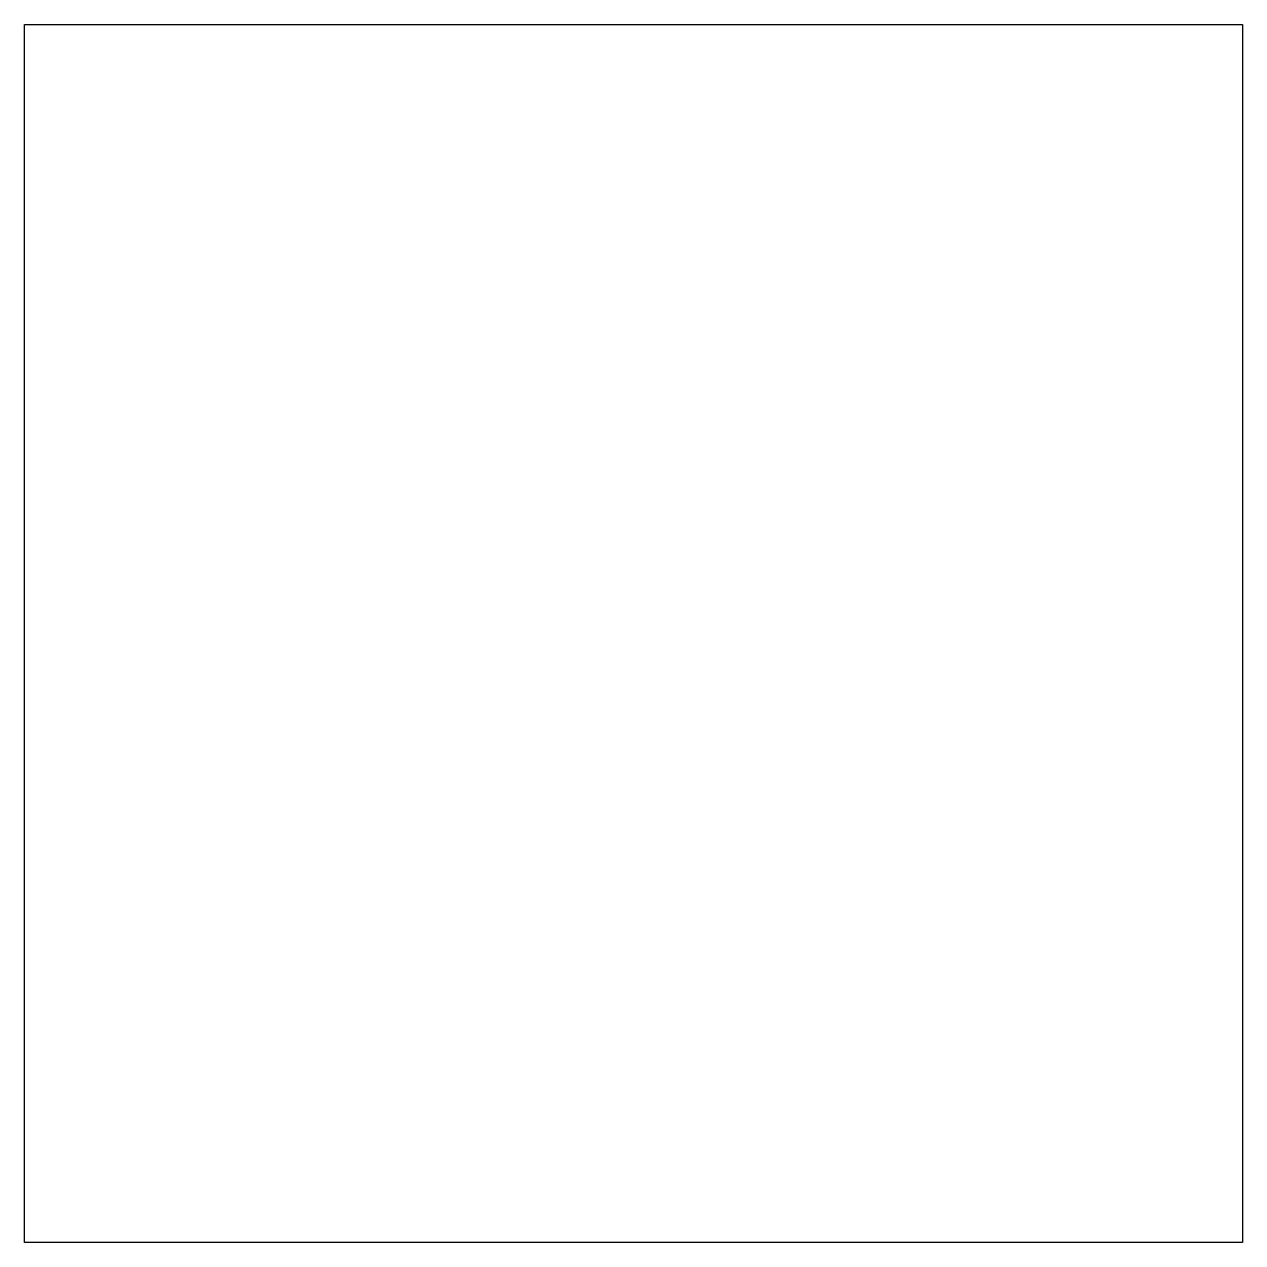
# Model space of a CAD drawing. Header units: millimetres. Extents: x 10 to 210, y -100 to 100.
import ezdxf

# ---------------------------------------------------------------- set-up
doc = ezdxf.new("R2010")
doc.units = ezdxf.units.MM
doc.layers.get('0').update_dxf_attribs({"linetype": 'CONTINUOUS', "lineweight": 25, "true_color": 0x000000})

msp = doc.modelspace()

# ---------------------------------------------------------------- linework, layer by layer
for p, q in [((10, 100), (210, 100)), ((10, -100), (10, 100)), ((210, 100), (210, -100)), ((210, -100), (10, -100))]:
    msp.add_line(p, q)

doc.saveas('drawing.dxf')
